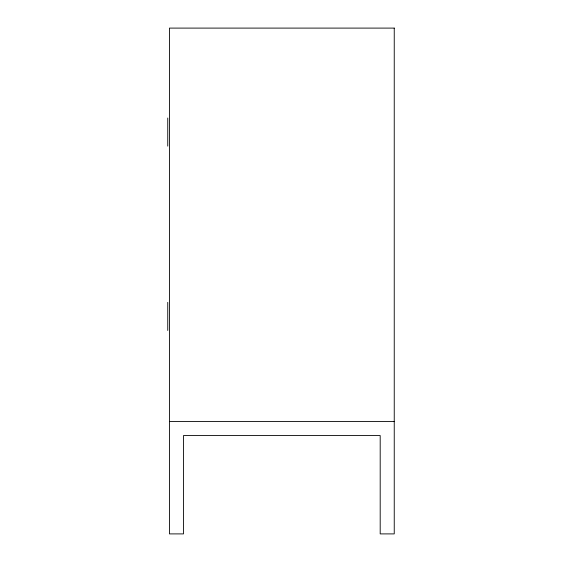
<?xml version="1.0" encoding="UTF-8"?>
<svg xmlns="http://www.w3.org/2000/svg" width="562" height="562" viewBox="0 0 562 562"><rect width="100%" height="100%" fill="white"/><g stroke="black" fill="none" stroke-linecap="round" stroke-linejoin="round"><path stroke-width="0.84" d="M169.443 421.5L394.243 421.5M167.757 118.02L167.757 146.12M167.757 302.356L167.757 330.456M394.243 28.1L169.443 28.1L169.443 533.9L183.493 533.9L183.493 435.55L380.193 435.55L380.193 533.9L394.243 533.9L394.243 28.1"/></g></svg>
